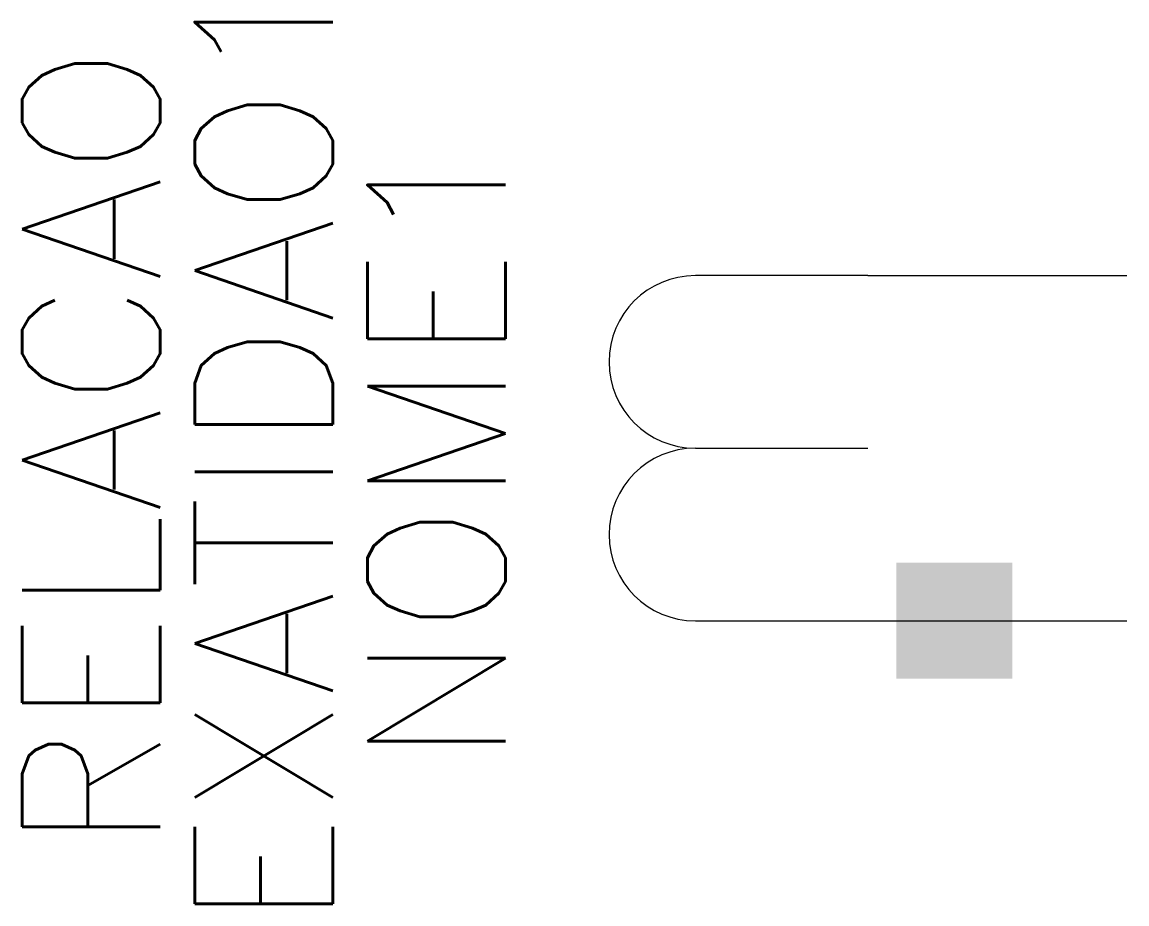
# Model space of a CAD drawing. Extents: x 204 to 220, y 180.9 to 193.7.
import ezdxf
from ezdxf.enums import TextEntityAlignment as Align

# ---------------------------------------------------------------- set-up
doc = ezdxf.new("R2010")
doc.units = 0
doc.header["$MEASUREMENT"] = 0
doc.layers.get('0').update_dxf_attribs({"linetype": 'CONTINUOUS'})
doc.styles.add('ROMANS', font='romans')

msp = doc.modelspace()

# ---------------------------------------------------------------- linework, layer by layer
for p, q in [((216.25, 190), (213.75, 190)), ((216.25, 190), (220, 190)), ((213.75, 187.5), (216.25, 187.5)), ((213.75, 185), (220, 185))]:
    msp.add_line(p, q)
for centre in [(213.75, 188.75), (213.75, 186.25)]:
    msp.add_arc(centre, 1.25, 90, 270)
msp.add_solid([(216.66, 184.16), (218.34, 184.16), (216.66, 185.84), (218.34, 185.84)])

# ---------------------------------------------------------------- texts
at = {"lineweight": -3, "style": 'ROMANS'}
for tag, p in [('EXATIDAO1', (207.5, 187.5)), ('RELACAO', (205, 187.5)), ('NOME1', (210, 187.5))]:
    msp.add_attdef(tag, text='', height=2, rotation=90, dxfattribs=at).set_placement(p, align=Align.MIDDLE_CENTER)

doc.saveas('drawing.dxf')
